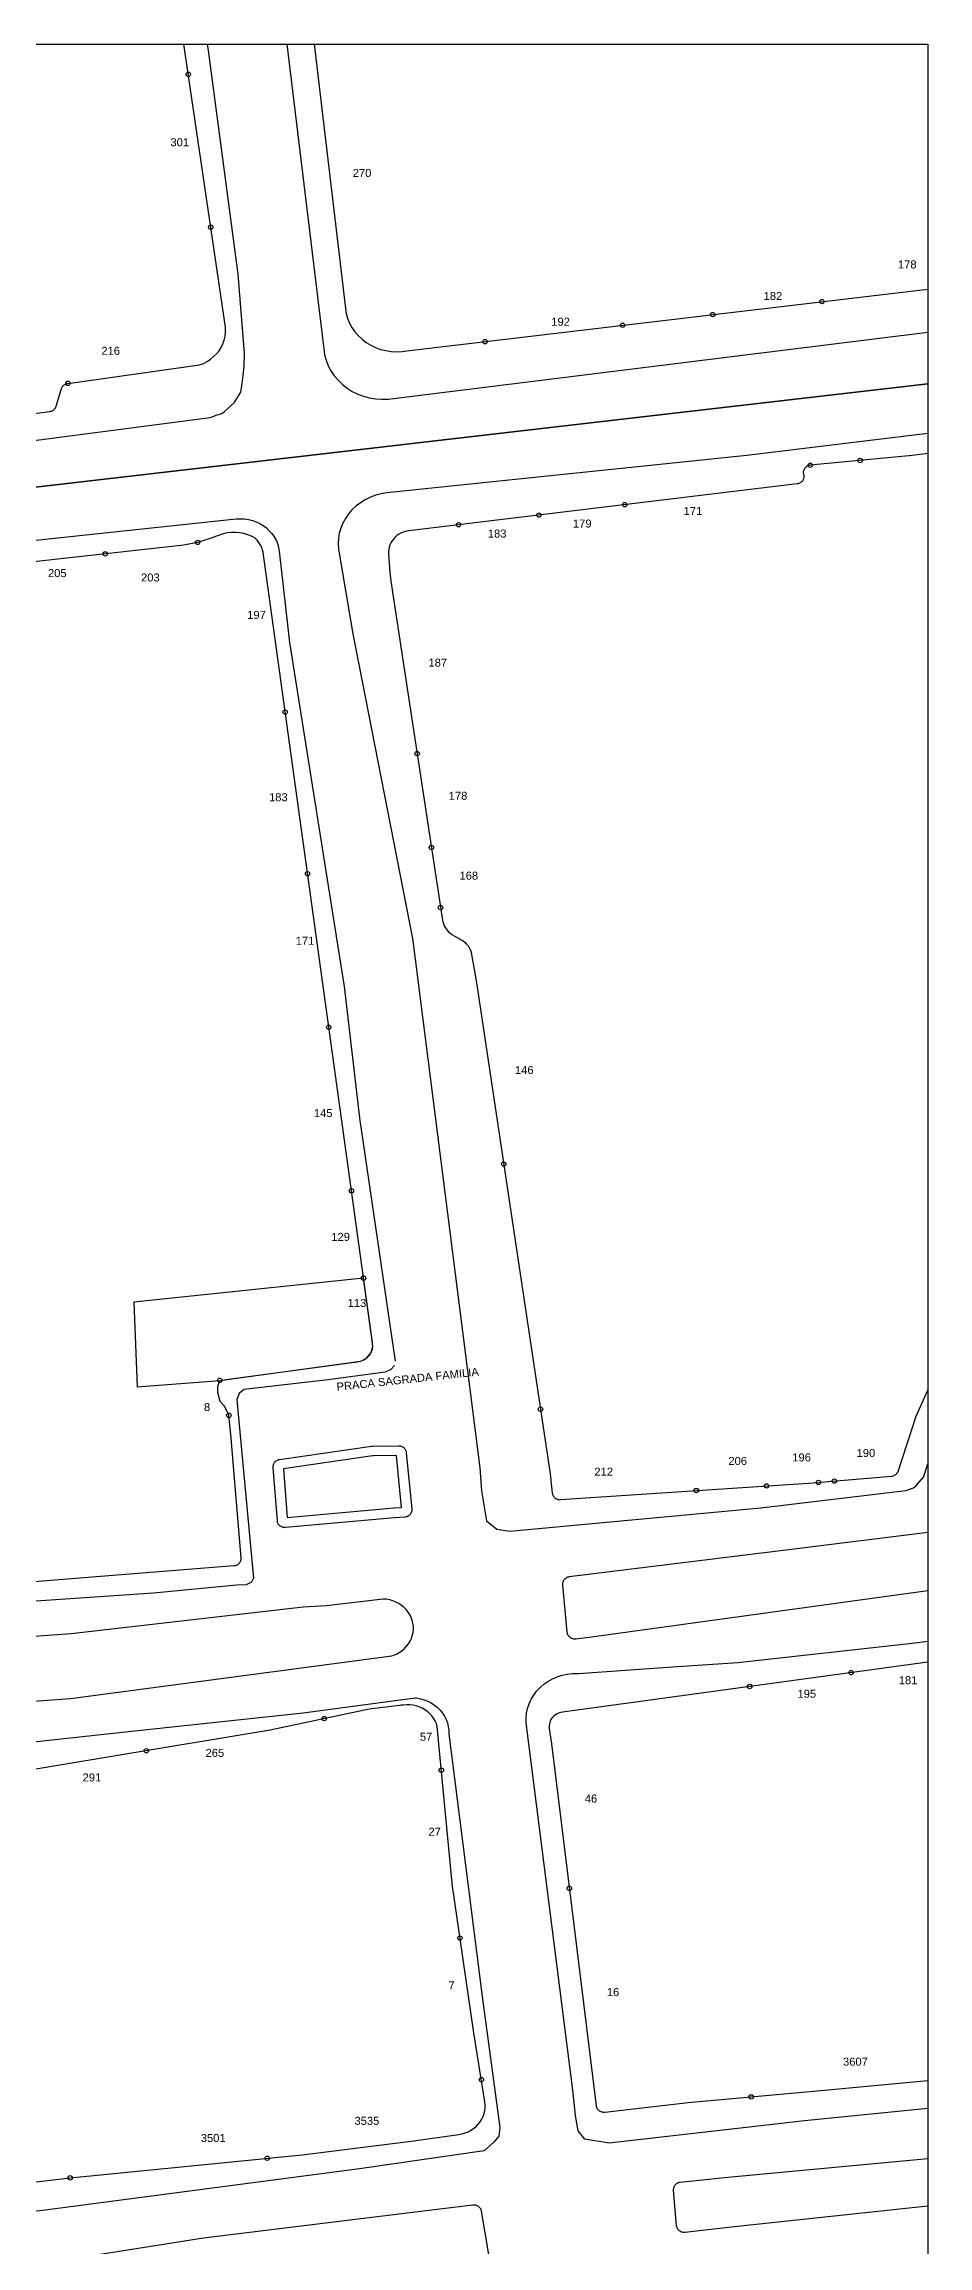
# Model space of a CAD drawing. Header units: metres. Extents: x -1339 to -841, y 9870 to 10292.
# Drawn here: x -951.8 to -841.4, y 10016.4 to 10291.6 of the extents above; entities that cross this region are included whole.
import ezdxf

# ---------------------------------------------------------------- set-up
doc = ezdxf.new("R2010")
doc.units = ezdxf.units.M
doc.header["$LTSCALE"] = 0.001
for name, color, linetype in [('10.0 - Cartográfico', 252, 'Continuous'), ('10.0 - Cartográfico - Divisa', 252, 'Continuous'), ('10.1 - Número do Imóvel', 7, 'Continuous'), ('10.2 - Nome das Ruas', 252, 'Continuous'), ('MUB_BAIRROS', 7, 'Continuous'), ('MUB_EDIFICACOES', 7, 'Continuous'), ('NOS_DE_INFRAESTRUTURA', 7, 'Continuous')]:
    doc.layers.add(name, color=color, linetype=linetype)
doc.styles.add('ARIAL', font='arial.ttf')

# ---------------------------------------------------------------- blocks, each defined once
blk = doc.blocks.new('DV')
at = {"linetype": 'Continuous'}
blk.add_circle((0, 0), 0.00000275, dxfattribs=at)

msp = doc.modelspace()

# ---------------------------------------------------------------- linework, layer by layer
at = {"layer": '10.0 - Cartográfico'}
for points in [[(-1002.75, 10291.6), (-1001.22, 10278.27), (-999.85, 10265.65), (-996.49, 10249.32), (-994.22, 10236.67), (-931.4, 10244.9), (-930.91, 10244.97), (-930.32, 10245.24), (-929.62, 10245.45), (-929.33, 10245.65), (-928.78, 10246.13), (-928.07, 10246.75), (-927.27, 10248.1), (-927.08, 10249.2), (-926.97, 10250.17), (-926.85, 10251.37), (-926.79, 10252.99), (-927.57, 10262.83), (-931.29, 10290.79), (-931.43, 10291.6)], [(-974.11, 10242.71), (-951.12, 10245.69), (-951.02, 10245.71), (-950.93, 10245.73), (-950.83, 10245.76), (-950.74, 10245.81), (-950.65, 10245.86), (-950.58, 10245.93), (-950.51, 10246), (-950.45, 10246.07), (-950.39, 10246.15), (-950.36, 10246.24), (-950.32, 10246.34), (-949.66, 10248.55), (-949.63, 10248.64), (-949.58, 10248.72), (-949.53, 10248.8), (-949.47, 10248.87), (-949.4, 10248.95), (-949.32, 10249.01), (-949.24, 10249.07), (-949.16, 10249.11), (-949.06, 10249.15), (-948.96, 10249.18), (-948.86, 10249.2), (-932.4, 10251.5), (-931.92, 10251.69), (-931.46, 10251.93), (-931.04, 10252.22), (-930.65, 10252.54), (-930.3, 10252.89), (-929.98, 10253.28), (-929.72, 10253.7), (-929.5, 10254.14), (-929.34, 10254.6), (-929.22, 10255.08), (-929.16, 10255.56), (-929.16, 10256.05), (-929.17, 10256.21), (-934.37, 10291.6)], [(-921.51, 10291.6), (-916.92, 10253.85), (-916.9, 10253.5), (-916.79, 10252.78), (-916.61, 10252.08), (-916.33, 10251.41), (-915.99, 10250.76), (-915.59, 10250.15), (-915.1, 10249.58), (-914.57, 10249.06), (-913.97, 10248.6), (-913.33, 10248.2), (-912.64, 10247.85), (-911.91, 10247.58), (-911.17, 10247.39), (-910.4, 10247.27), (-909.63, 10247.21), (-908.85, 10247.24), (-841.42, 10255.58)], [(-918.11, 10291.6), (-914.18, 10258.56), (-914.09, 10257.93), (-913.91, 10257.33), (-913.67, 10256.74), (-913.37, 10256.18), (-913.01, 10255.65), (-912.59, 10255.16), (-912.11, 10254.71), (-911.58, 10254.31), (-911.02, 10253.97), (-910.42, 10253.68), (-909.79, 10253.45), (-909.13, 10253.29), (-908.47, 10253.18), (-907.79, 10253.14), (-907.11, 10253.17), (-906.5, 10253.25), (-841.42, 10260.99)], [(-841.42, 10242.93), (-864.05, 10240.17), (-909.01, 10235.5), (-909.72, 10235.39), (-910.41, 10235.21), (-911.07, 10234.97), (-911.71, 10234.66), (-912.3, 10234.29), (-912.86, 10233.88), (-913.37, 10233.41), (-913.81, 10232.89), (-914.19, 10232.33), (-914.51, 10231.74), (-914.76, 10231.12), (-914.95, 10230.48), (-915.05, 10229.83), (-915.08, 10229.17), (-915.04, 10228.5), (-915, 10228.24), (-913.27, 10217.9), (-905.82, 10179.82), (-905.77, 10179.55), (-897.41, 10113.69), (-897.21, 10110.82), (-896.57, 10107.07), (-895.27, 10106), (-893.65, 10105.78), (-862.31, 10108.67), (-844.19, 10110.83), (-843.11, 10111.24), (-841.97, 10112.52), (-841.42, 10114.19)], [(-841.42, 10240.45), (-843.74, 10240.15), (-843.8, 10240.14), (-856.12, 10238.96), (-856.2, 10238.95), (-856.29, 10238.93), (-856.39, 10238.89), (-856.49, 10238.85), (-856.57, 10238.8), (-856.65, 10238.74), (-856.73, 10238.68), (-856.8, 10238.61), (-856.85, 10238.53), (-856.9, 10238.45), (-856.94, 10238.36), (-856.97, 10238.27), (-856.99, 10238.18), (-856.99, 10238.08), (-856.99, 10237.99), (-856.98, 10237.89), (-856.94, 10237.69), (-856.93, 10237.65), (-856.92, 10237.55), (-856.93, 10237.46), (-856.94, 10237.36), (-856.96, 10237.27), (-857, 10237.18), (-857.04, 10237.1), (-857.1, 10237.01), (-857.15, 10236.94), (-857.23, 10236.88), (-857.31, 10236.81), (-857.39, 10236.76), (-857.48, 10236.71), (-857.57, 10236.67), (-857.67, 10236.65), (-857.77, 10236.64), (-906.26, 10230.78), (-906.4, 10230.76), (-906.69, 10230.69), (-906.98, 10230.61), (-907.26, 10230.49), (-907.52, 10230.34), (-907.76, 10230.17), (-907.99, 10229.97), (-908.19, 10229.75), (-908.36, 10229.53), (-908.51, 10229.27), (-908.63, 10229.02), (-908.72, 10228.75), (-908.78, 10228.46), (-908.8, 10228.18), (-908.8, 10227.9)], [(-954.65, 10099.36), (-928.11, 10101.46), (-928.01, 10101.47), (-927.91, 10101.49), (-927.81, 10101.53), (-927.73, 10101.56), (-927.64, 10101.61), (-927.55, 10101.67), (-927.49, 10101.74), (-927.42, 10101.81), (-927.36, 10101.88), (-927.31, 10101.97), (-927.27, 10102.06), (-927.24, 10102.15), (-927.22, 10102.24), (-927.21, 10102.34), (-927.21, 10102.43), (-928.51, 10117.84), (-928.75, 10120.24), (-929.3, 10121.37), (-929.84, 10121.97), (-930.13, 10123.09), (-930.14, 10123.85), (-929.88, 10124.61), (-928.8, 10124.75), (-912.73, 10126.93), (-912.51, 10126.96), (-912.29, 10127.01), (-912.08, 10127.09), (-911.88, 10127.19), (-911.68, 10127.3), (-911.5, 10127.44), (-911.34, 10127.58), (-911.19, 10127.75), (-911.07, 10127.93), (-910.96, 10128.11), (-910.89, 10128.31), (-910.82, 10128.52), (-910.79, 10128.73), (-910.78, 10128.94), (-910.79, 10129.15), (-910.82, 10129.36), (-924.47, 10228.06), (-924.54, 10228.34), (-924.65, 10228.67), (-924.8, 10229), (-924.99, 10229.3), (-925.22, 10229.59), (-925.47, 10229.86), (-925.92, 10230.1), (-926.39, 10230.28), (-926.88, 10230.43), (-927.39, 10230.52), (-927.91, 10230.56), (-928.42, 10230.56), (-928.94, 10230.5), (-929.44, 10230.4), (-929.93, 10230.25), (-930.31, 10230.09), (-930.98, 10229.84), (-932.65, 10229.32), (-934.37, 10228.98), (-989.53, 10222.87)], [(-962.71, 10228.56), (-927.82, 10232.26), (-927.31, 10232.28), (-926.81, 10232.26), (-926.3, 10232.19), (-925.81, 10232.07), (-925.33, 10231.9), (-924.88, 10231.68), (-924.45, 10231.42), (-924.05, 10231.13), (-923.7, 10230.79), (-923.37, 10230.42), (-923.09, 10230.03), (-922.86, 10229.61), (-922.68, 10229.17), (-922.55, 10228.71), (-922.47, 10228.24), (-921.18, 10216.83), (-914.34, 10173.83), (-912.42, 10157.4), (-912.42, 10157.38), (-907.98, 10126.99)], [(-908.8, 10227.9), (-908.62, 10225.62), (-908.5, 10224.47), (-902.07, 10182.13), (-902.03, 10181.94), (-901.95, 10181.67), (-901.84, 10181.4), (-901.7, 10181.14), (-901.53, 10180.91), (-901.34, 10180.69), (-901.12, 10180.49), (-900.88, 10180.31), (-900.62, 10180.15), (-899.85, 10179.75), (-899.73, 10179.68), (-899.48, 10179.52), (-899.25, 10179.33), (-899.05, 10179.12), (-898.87, 10178.89), (-898.71, 10178.64), (-898.58, 10178.38), (-898.49, 10178.12), (-898.42, 10177.84), (-897.88, 10174.77), (-897.76, 10174.02), (-888.61, 10112.91), (-888.35, 10110.52), (-888.34, 10110.44), (-888.31, 10110.35), (-888.28, 10110.26), (-888.24, 10110.18), (-888.18, 10110.1), (-888.12, 10110.02), (-888.05, 10109.95), (-887.97, 10109.89), (-887.89, 10109.83), (-887.8, 10109.79), (-887.71, 10109.75), (-887.61, 10109.73), (-887.51, 10109.71), (-887.4, 10109.7), (-887.31, 10109.71), (-855.09, 10111.86), (-853.85, 10111.95), (-845.99, 10112.64), (-845.88, 10112.65), (-845.78, 10112.68), (-845.69, 10112.7), (-845.6, 10112.75), (-845.51, 10112.8), (-845.43, 10112.85), (-845.36, 10112.92), (-845.29, 10113), (-845.23, 10113.07), (-845.19, 10113.16), (-845.15, 10113.24), (-842.89, 10120.15), (-841.42, 10123.37)], [(-908.05, 10126.47), (-908.51, 10125.95), (-909.23, 10125.63), (-916.36, 10124.69), (-926.87, 10123.46), (-927.47, 10122.98), (-927.74, 10122.2), (-927.64, 10120.83), (-925.67, 10099.89), (-925.92, 10099.41), (-926.57, 10099.04), (-927.78, 10099.02), (-938.15, 10098.01), (-963.89, 10096.27), (-978.92, 10095.44), (-982.44, 10095.16), (-983.22, 10095.64), (-983.24, 10095.68)], [(-910.91, 10116.35), (-922.43, 10114.69), (-922.53, 10114.67), (-922.62, 10114.64), (-922.72, 10114.61), (-922.81, 10114.56), (-922.89, 10114.5), (-922.96, 10114.44), (-923.03, 10114.37), (-923.1, 10114.29), (-923.15, 10114.21), (-923.18, 10114.12), (-923.22, 10114.03), (-923.24, 10113.94), (-923.25, 10113.85), (-923.26, 10113.75), (-923.25, 10113.73), (-922.73, 10107.07), (-922.72, 10106.98), (-922.7, 10106.89), (-922.66, 10106.8), (-922.62, 10106.71), (-922.57, 10106.63), (-922.51, 10106.56), (-922.44, 10106.49), (-922.36, 10106.43), (-922.27, 10106.37), (-922.18, 10106.33), (-922.09, 10106.3), (-921.99, 10106.27), (-921.89, 10106.25), (-921.79, 10106.24), (-921.68, 10106.25), (-921.67, 10106.25), (-908.05, 10107.48), (-908.01, 10107.48), (-906.77, 10107.55), (-906.67, 10107.56), (-906.57, 10107.58), (-906.47, 10107.61), (-906.38, 10107.66), (-906.3, 10107.7), (-906.21, 10107.76), (-906.13, 10107.82), (-906.06, 10107.89), (-906.01, 10107.97), (-905.96, 10108.05), (-905.92, 10108.14), (-905.88, 10108.23), (-905.87, 10108.32), (-905.86, 10108.41), (-905.86, 10108.51), (-905.86, 10108.54), (-906.56, 10115.57), (-906.57, 10115.66), (-906.6, 10115.75), (-906.63, 10115.84), (-906.68, 10115.93), (-906.73, 10116.01), (-906.79, 10116.09), (-906.87, 10116.16), (-906.94, 10116.21), (-907.02, 10116.26), (-907.11, 10116.31), (-907.21, 10116.34), (-907.31, 10116.37), (-907.41, 10116.39), (-907.51, 10116.39), (-907.53, 10116.39), (-910.77, 10116.36), (-910.87, 10116.35), (-910.91, 10116.35)], [(-910.8, 10115.16), (-921.94, 10113.56), (-921.47, 10107.46), (-908.12, 10108.67), (-908.06, 10108.67), (-907.17, 10108.72), (-907.81, 10115.2), (-910.69, 10115.17), (-910.79, 10115.16), (-910.8, 10115.16)], [(-841.42, 10105.58), (-858.15, 10103.51), (-886.22, 10100.04), (-886.33, 10100.03), (-886.43, 10100), (-886.51, 10099.96), (-886.61, 10099.91), (-886.69, 10099.86), (-886.77, 10099.8), (-886.84, 10099.73), (-886.9, 10099.66), (-886.96, 10099.58), (-887, 10099.49), (-887.03, 10099.4), (-887.05, 10099.3), (-887.07, 10099.21), (-887.07, 10099.12), (-887.07, 10099.07), (-886.52, 10093.15), (-886.5, 10093.05), (-886.48, 10092.96), (-886.45, 10092.87), (-886.4, 10092.79), (-886.35, 10092.71), (-886.28, 10092.63), (-886.21, 10092.57), (-886.13, 10092.51), (-886.06, 10092.45), (-885.96, 10092.41), (-885.87, 10092.37), (-885.77, 10092.35), (-885.67, 10092.33), (-885.57, 10092.32), (-885.47, 10092.32), (-885.42, 10092.33), (-883.45, 10092.57), (-841.42, 10098.37)], [(-908.4, 10090.19), (-908.18, 10090.25), (-907.8, 10090.41), (-907.46, 10090.6), (-907.13, 10090.83), (-906.82, 10091.09), (-906.55, 10091.38), (-906.31, 10091.69), (-906.11, 10092.02), (-905.95, 10092.37), (-905.83, 10092.74), (-905.74, 10093.11), (-905.7, 10093.49), (-905.7, 10093.87), (-905.76, 10094.25), (-905.84, 10094.62), (-905.97, 10094.98), (-906.15, 10095.33), (-906.36, 10095.66), (-906.6, 10095.97), (-906.89, 10096.25), (-907.19, 10096.49), (-907.53, 10096.72), (-907.89, 10096.9), (-908.26, 10097.06), (-908.66, 10097.17), (-909.06, 10097.25), (-909.47, 10097.28), (-916.61, 10096.42), (-919.47, 10096.26), (-948.44, 10092.94), (-972.28, 10091.22)], [(-841.42, 10033.61), (-856.86, 10032.06), (-881.23, 10029.3), (-884.29, 10029.78), (-885.13, 10030.81), (-885.44, 10032.74), (-885.8, 10035.92), (-891.59, 10081.83), (-891.61, 10082.44), (-891.55, 10083.04), (-891.43, 10083.62), (-891.24, 10084.19), (-890.99, 10084.75), (-890.67, 10085.28), (-890.31, 10085.77), (-889.87, 10086.22), (-889.4, 10086.64), (-888.89, 10086.99), (-888.34, 10087.31), (-887.75, 10087.56), (-887.13, 10087.76), (-886.5, 10087.9), (-885.86, 10087.97), (-885.21, 10087.98), (-885.07, 10087.98), (-873.35, 10088.79), (-865.18, 10089.36), (-843.41, 10091.78)], [(-843.41, 10091.78), (-841.42, 10092.02)], [(-955.44, 10084.34), (-948.52, 10084.87), (-908.4, 10090.19)], [(-841.42, 10089.39), (-887.07, 10083.16), (-887.27, 10083.12), (-887.46, 10083.06), (-887.66, 10082.99), (-887.83, 10082.9), (-888, 10082.79), (-888.15, 10082.67), (-888.29, 10082.52), (-888.42, 10082.38), (-888.51, 10082.21), (-888.6, 10082.04), (-888.67, 10081.86), (-888.71, 10081.68), (-888.74, 10081.49), (-888.75, 10081.3), (-888.72, 10081.11)], [(-905.48, 10084.94), (-905.31, 10084.92), (-904.83, 10084.83), (-904.36, 10084.7), (-903.9, 10084.52), (-903.47, 10084.3), (-903.07, 10084.03), (-902.7, 10083.74), (-902.37, 10083.4), (-902.07, 10083.04), (-901.81, 10082.65), (-901.6, 10082.24), (-901.45, 10081.8), (-901.34, 10081.36), (-901.27, 10080.91), (-901.27, 10080.45), (-897.1, 10047.6), (-894.89, 10031.23), (-895.03, 10030.14), (-895.64, 10029.39), (-896.87, 10028.33), (-912.45, 10026.09), (-951.71, 10020.92), (-976.3, 10018.1)], [(-953.51, 10079.38), (-941.29, 10080.73), (-919.48, 10083.07), (-905.48, 10084.94)], [(-985.84, 10020.57), (-948.57, 10024.95), (-919.58, 10027.83), (-905.98, 10029.53), (-900.02, 10030.37), (-899.62, 10030.45), (-899.23, 10030.56), (-898.86, 10030.71), (-898.51, 10030.9), (-898.18, 10031.12), (-897.87, 10031.37), (-897.59, 10031.66), (-897.35, 10031.96), (-897.15, 10032.28), (-896.98, 10032.63), (-896.85, 10032.98), (-896.76, 10033.35), (-896.72, 10033.73), (-896.72, 10034.11), (-896.76, 10034.47), (-898.15, 10043.07), (-900.86, 10061.69), (-900.87, 10061.78), (-902.72, 10081.37), (-902.83, 10081.72), (-902.98, 10082.07), (-903.18, 10082.39), (-903.4, 10082.69), (-903.67, 10082.98), (-903.95, 10083.23), (-904.27, 10083.45), (-904.61, 10083.65), (-904.98, 10083.8), (-905.35, 10083.93), (-905.74, 10084.01), (-906.13, 10084.06), (-906.53, 10084.07), (-906.93, 10084.04), (-907.25, 10084), (-907.44, 10083.98), (-911.24, 10083.53), (-923.58, 10080.9), (-963.43, 10074.29)], [(-888.72, 10081.11), (-888.47, 10079.47), (-888.4, 10078.87), (-882.88, 10033.95), (-882.85, 10033.86), (-882.83, 10033.77), (-882.79, 10033.68), (-882.74, 10033.6), (-882.68, 10033.52), (-882.62, 10033.45), (-882.55, 10033.39), (-882.47, 10033.33), (-882.38, 10033.28), (-882.29, 10033.24), (-882.19, 10033.2), (-882.09, 10033.19), (-882, 10033.17), (-881.89, 10033.16), (-881.79, 10033.17), (-871.38, 10034.35), (-854.78, 10035.86), (-841.42, 10037.12)], [(-841.42, 10027.32), (-866.43, 10025.01), (-872.36, 10024.38), (-872.47, 10024.36), (-872.57, 10024.34), (-872.65, 10024.31), (-872.75, 10024.26), (-872.84, 10024.21), (-872.92, 10024.15), (-872.98, 10024.08), (-873.05, 10024.01), (-873.11, 10023.93), (-873.15, 10023.84), (-873.18, 10023.75), (-873.21, 10023.66), (-873.22, 10023.57), (-873.23, 10023.48), (-873.23, 10023.42), (-872.87, 10019), (-872.85, 10018.91), (-872.83, 10018.82), (-872.8, 10018.73), (-872.75, 10018.64), (-872.7, 10018.56), (-872.64, 10018.48), (-872.57, 10018.42), (-872.49, 10018.36), (-872.4, 10018.31), (-872.31, 10018.25), (-872.22, 10018.22), (-872.13, 10018.19), (-872.02, 10018.17), (-871.92, 10018.17), (-871.82, 10018.17), (-871.77, 10018.18), (-865.22, 10018.93), (-841.42, 10021.45)], [(-896.18, 10014.87), (-897.19, 10020.79), (-897.21, 10020.89), (-897.24, 10020.98), (-897.28, 10021.06), (-897.33, 10021.14), (-897.39, 10021.22), (-897.46, 10021.29), (-897.54, 10021.35), (-897.62, 10021.41), (-897.71, 10021.46), (-897.81, 10021.49), (-897.9, 10021.52), (-898, 10021.55), (-898.1, 10021.55), (-898.21, 10021.55), (-898.29, 10021.54), (-903.75, 10020.87), (-931.9, 10017.43), (-962.47, 10012.59)]]:
    msp.add_lwpolyline(points, dxfattribs=at)
at = {"layer": 'MUB_BAIRROS', "color": 10, "linetype": 'Continuous'}
for points in [[(-1333.54, 10192.1), (-887.87, 10243.75), (-841.42, 10249.12)], [(-841.42, 10249.12), (-887.87, 10243.75), (-1333.54, 10192.1)]]:
    msp.add_lwpolyline(points, dxfattribs=at)
at = {"layer": 'MUB_EDIFICACOES', "color": 222, "linetype": 'Continuous'}
msp.add_lwpolyline([(-929.88, 10124.61), (-912.29, 10127.01), (-912.08, 10127.09), (-911.5, 10127.44), (-910.96, 10128.11), (-910.78, 10128.85), (-910.81, 10129.26), (-911.93, 10137.38), (-940.6, 10134.37), (-940.22, 10123.82), (-929.88, 10124.61)], dxfattribs=at)
at = {"layer": 'NOS_DE_INFRAESTRUTURA'}
msp.add_lwpolyline([(-1333.54, 10291.6), (-841.42, 10291.6), (-841.42, 9869.52), (-1333.54, 9869.52)], close=True, dxfattribs=at)

# ---------------------------------------------------------------- block references
at = {"layer": '10.0 - Cartográfico - Divisa', "color": 255, "xscale": 100000, "yscale": 100000, "zscale": 100000}
for p in [(-933.82, 10287.82), (-931.01, 10268.72), (-854.66, 10259.42), (-879.56, 10256.46), (-868.31, 10257.79), (-896.74, 10254.41), (-948.86, 10249.2), (-856.12, 10238.96), (-849.89, 10239.56), (-879.3, 10234.04), (-900.05, 10231.53), (-890.02, 10232.74), (-944.19, 10227.89), (-932.65, 10229.32), (-921.71, 10208.12), (-905.23, 10202.93), (-903.45, 10191.2), (-918.92, 10187.92), (-902.31, 10183.69), (-916.27, 10168.73), (-894.41, 10151.64), (-913.44, 10148.3), (-911.93, 10137.38), (-929.88, 10124.61), (-929.88, 10124.61), (-928.75, 10120.24), (-889.82, 10121), (-853.11, 10112.02), (-870.35, 10110.84), (-861.58, 10111.42), (-855.09, 10111.86), (-851.02, 10088.08), (-863.69, 10086.35), (-916.84, 10082.34), (-939.06, 10078.33), (-902.21, 10075.9), (-886.22, 10061.13), (-899.88, 10054.92), (-897.2, 10037.22), (-863.5, 10035.07), (-923.96, 10027.4), (-948.57, 10024.95)]:
    msp.add_blockref('DV', p, dxfattribs=at)

# ---------------------------------------------------------------- texts
at = {"layer": '10.1 - Número do Imóvel', "color": 255, "style": 'ARIAL'}
for s, p in [('301', (-936.05, 10278.83)), ('270', (-913.28, 10274.99)), ('178', (-845.17, 10263.56)), ('182', (-861.95, 10259.62)), ('192', (-888.47, 10256.4)), ('216', (-944.68, 10252.77)), ('171', (-871.94, 10232.75)), ('183', (-896.4, 10229.93)), ('179', (-885.77, 10231.18)), ('205', (-951.35, 10224.99)), ('203', (-939.72, 10224.44)), ('197', (-926.46, 10219.76)), ('187', (-903.82, 10213.8)), ('183', (-923.73, 10196.98)), ('178', (-901.29, 10197.16)), ('168', (-899.94, 10187.18)), ('171', (-920.4, 10179.05)), ('146', (-893.01, 10162.89)), ('145', (-918.13, 10157.51)), ('129', (-915.95, 10142.04)), ('113', (-913.91, 10133.78)), ('8', (-931.86, 10120.77)), ('206', (-866.35, 10114.04)), ('196', (-858.37, 10114.48)), ('190', (-850.33, 10115.03)), ('212', (-883.09, 10112.7)), ('181', (-845.06, 10086.64)), ('195', (-857.72, 10084.95)), ('57', (-904.89, 10079.58)), ('265', (-931.66, 10077.56)), ('291', (-947.02, 10074.49)), ('46', (-884.29, 10071.85)), ('27', (-903.82, 10067.7)), ('7', (-901.32, 10048.5)), ('16', (-881.53, 10047.66)), ('3607', (-852.03, 10038.97)), ('3535', (-913.06, 10031.58)), ('3501', (-932.26, 10029.43))]:
    msp.add_text(s, height=1, dxfattribs=at).set_placement(p)
at = {"layer": '10.2 - Nome das Ruas', "style": 'ARIAL'}
msp.add_text('PRACA SAGRADA FAMILIA', height=1, rotation=6.1666, dxfattribs=at).set_placement((-915.24, 10123.3))

doc.saveas('drawing.dxf')
